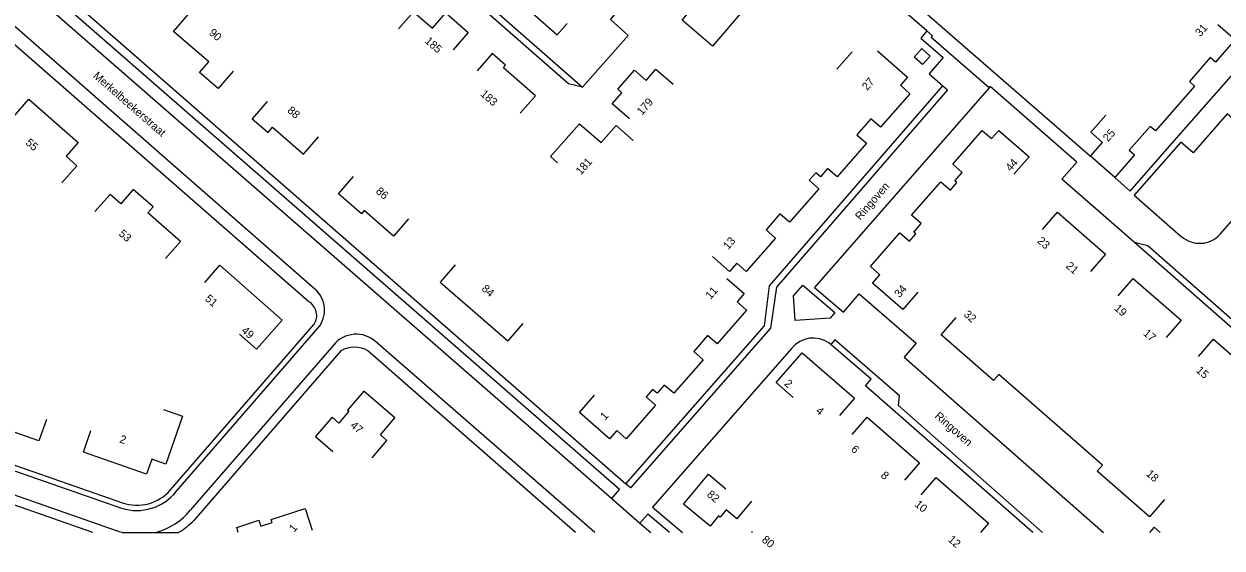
# Model space of a CAD drawing. Extents: x 191865 to 199936, y 328943 to 333393.
# Drawn here: x 195387.2 to 195649.2, y 329496.6 to 329611.2 of the extents above; entities that cross this region are included whole.
import ezdxf

# ---------------------------------------------------------------- set-up
doc = ezdxf.new("R2010")
doc.units = 0
for name, color, linetype in [('Level 2', 7, 'Continuous'), ('Level 3', 7, 'Continuous'), ('Level 39', 7, 'Continuous'), ('Level 40', 7, 'Continuous'), ('Level 8', 7, 'Continuous')]:
    doc.layers.add(name, color=color, linetype=linetype)

msp = doc.modelspace()

# ---------------------------------------------------------------- linework, layer by layer
at = {"layer": 'Level 2'}
for p, q in [((195568.32, 329605.06), (195565.02, 329601.3)), ((195496.35, 329545.64), (195493.08, 329541.86)), ((195546.44, 329500), (195546.58, 329500.17))]:
    msp.add_line(p, q, dxfattribs=at)
for points in [[(195545.16, 329614.94), (195537.79, 329606.35), (195531.17, 329612.02), (195533.14, 329614.3), (195529.75, 329617.21), (195535.2, 329623.53), (195545.16, 329614.94)], [(195432.96, 329600.88), (195429.7, 329597.08), (195425.64, 329600.57), (195427.62, 329602.86), (195419.96, 329609.52), (195423.24, 329613.29)], [(195469.13, 329610.1), (195472.42, 329613.86), (195476.57, 329610.25), (195479.47, 329613.58), (195484.37, 329609.3), (195481.08, 329605.54)], [(195648.3, 329611.04), (195652.08, 329607.76), (195647.8, 329602.85), (195646.67, 329603.83), (195642.09, 329598.58), (195643.22, 329597.59), (195634.66, 329587.79), (195633.53, 329588.78), (195628.93, 329583.54), (195630.07, 329582.56), (195625.8, 329577.61), (195620.48, 329582.26), (195623.08, 329585.24), (195620.56, 329587.5), (195623.85, 329591.26)], [(195573.86, 329605.32), (195580.45, 329599.55), (195578.88, 329597.76), (195580.94, 329595.9), (195574.51, 329588.57), (195572.43, 329590.39), (195569.4, 329586.92), (195571.48, 329585.1), (195565.05, 329577.76), (195562.96, 329579.56), (195561.39, 329577.77), (195560.41, 329578.63), (195558.97, 329576.99), (195561.06, 329575.15), (195554.64, 329567.82), (195552.55, 329569.65), (195549.53, 329566.18), (195551.61, 329564.36), (195545.19, 329557.03), (195543.1, 329558.86), (195541.53, 329557.01), (195537.77, 329560.31)], [(195581.87, 329603.93), (195583.55, 329605.79), (195585.39, 329604.13), (195583.71, 329602.28), (195581.87, 329603.93)], [(195495.76, 329591.7), (195499.07, 329595.45), (195492.09, 329601.6), (195492.54, 329602.13), (195489.61, 329604.69), (195486.31, 329600.95)], [(195519.65, 329590.4), (195515.88, 329593.68), (195517.98, 329596.09), (195517.08, 329596.88), (195520.73, 329601.07), (195523.29, 329598.83), (195525.42, 329601.27), (195529.19, 329597.98)], [(195385.02, 329590.94), (195388.31, 329594.71), (195399.11, 329585.27), (195396.46, 329582.25), (195398.78, 329580.18), (195395.5, 329576.42)], [(195440.41, 329594.24), (195437.15, 329590.45), (195440.61, 329587.47), (195441.59, 329588.61), (195448.35, 329582.72), (195451.64, 329586.49)], [(195503.91, 329580.84), (195502.4, 329582.16), (195508.72, 329589.35), (195513.42, 329585.23), (195516.71, 329588.99), (195520.47, 329585.7)], [(195582.7, 329552.52), (195579.43, 329548.74), (195572.82, 329554.47), (195574.4, 329556.28), (195572.33, 329558.11), (195578.76, 329565.5), (195580.85, 329563.68), (195582.26, 329565.26), (195581.81, 329565.67), (195583.42, 329567.51), (195581.33, 329569.34), (195587.75, 329576.67), (195589.83, 329574.85), (195591.24, 329576.47), (195590.79, 329576.85), (195592.43, 329578.71), (195590.34, 329580.53), (195596.74, 329587.88), (195598.85, 329586.1), (195600.42, 329587.9), (195607.02, 329582.12), (195603.72, 329578.36)], [(195471.3, 329568.56), (195468.02, 329564.79), (195461.63, 329570.35), (195461.03, 329569.66), (195456.03, 329574.03), (195459.32, 329577.79)], [(195418.2, 329559.85), (195421.48, 329563.62), (195414.31, 329569.87), (195415.46, 329571.18), (195411.12, 329574.95), (195408.4, 329571.84), (195406.05, 329573.9), (195402.76, 329570.14)], [(195609.96, 329566.23), (195613.24, 329569.99), (195623.76, 329560.82), (195620.47, 329557.05)], [(195426.77, 329554.64), (195430.07, 329558.39), (195443.7, 329546.42), (195438.08, 329540.04), (195434.33, 329543.34)], [(195481.49, 329558.5), (195478.22, 329554.72), (195493.08, 329541.86)], [(195540.97, 329555.48), (195544.74, 329552.2), (195543.17, 329550.4), (195545.25, 329548.57), (195538.81, 329541.22), (195536.73, 329543.04), (195533.71, 329539.58), (195535.79, 329537.76), (195529.35, 329530.4), (195527.26, 329532.22), (195525.71, 329530.41), (195524.69, 329531.22), (195523.28, 329529.61), (195525.37, 329527.78), (195518.94, 329520.43), (195516.88, 329522.24), (195515.28, 329520.45), (195508.72, 329526.24), (195512.02, 329529.99)], [(195626.52, 329551.75), (195629.8, 329555.53), (195640.33, 329546.38), (195637.05, 329542.61)], [(195636.68, 329507.2), (195633.4, 329503.42), (195621.95, 329513.37), (195623.08, 329514.68), (195600.42, 329534.48), (195599.25, 329533.19), (195587.79, 329543.19), (195591.08, 329546.96)], [(195644.08, 329538.45), (195647.37, 329542.22), (195657.88, 329533.04), (195654.59, 329529.27)], [(195555.46, 329529.48), (195551.69, 329532.78), (195557.38, 329539.28), (195568.83, 329529.33), (195565.55, 329525.56)], [(195392.14, 329524.7), (195390.49, 329519.98), (195377.74, 329524.43), (195379.39, 329529.15)], [(195463.35, 329516.32), (195466.61, 329520.1), (195465.17, 329521.34), (195468.36, 329525.03), (195461.55, 329530.9), (195457.96, 329526.74), (195458.28, 329526.47), (195456.06, 329523.9), (195454.6, 329525.19), (195450.97, 329520.97), (195454.77, 329517.71)], [(195417.75, 329526.83), (195421.9, 329525.39), (195418.26, 329514.93), (195415.2, 329516), (195414.03, 329512.73), (195400.24, 329517.52), (195401.88, 329522.24)], [(195568.38, 329521.39), (195571.66, 329525.15), (195583.09, 329515.18), (195579.8, 329511.42)], [(195546.32, 329506.83), (195543.13, 329502.98), (195540.82, 329504.89), (195539.49, 329503.29), (195539.11, 329503.61), (195537.26, 329501.38), (195531.47, 329506.17), (195536.9, 329512.71), (195540.75, 329509.52)], [(195583.44, 329508.23), (195586.73, 329511.99), (195598.15, 329502.01), (195596.39, 329500)], [(195434.1, 329500), (195433.76, 329501.03), (195438.62, 329502.64), (195439.03, 329501.32), (195441.48, 329502.13), (195441.28, 329502.79), (195448.71, 329505.22), (195450.26, 329500.47)]]:
    msp.add_lwpolyline(points, dxfattribs=at)
at = {"layer": 'Level 3'}
msp.add_lwpolyline([(195635.7, 329500), (195634.41, 329501.13), (195633.4, 329500)], dxfattribs=at)
at = {"layer": 'Level 8'}
for p, q in [((195391.77, 329621.5), (195518.86, 329510.59)), ((195419.24, 329509.27), (195450.67, 329545.49)), ((195420.54, 329508.93), (195451.52, 329544.66)), ((195454.99, 329541.04), (195423.68, 329504.91)), ((195456.55, 329539.68), (195424.35, 329502.6)), ((195507.81, 329500), (195462.44, 329539.68)), ((195512.04, 329500), (195464.12, 329541.73)), ((195349.54, 329527.09), (195408.76, 329506.47)), ((195515.79, 329507.37), (195521.93, 329502.03)), ((195408.68, 329500), (195421.12, 329500))]:
    msp.add_line(p, q, dxfattribs=at)
for points in [[(195691.02, 329521.33), (195689.8, 329519.75), (195688.1, 329517.49), (195686.51, 329515.72), (195685.6, 329514.72), (195630.1, 329563.41), (195614.18, 329577.23), (195617.47, 329580.98), (195598.54, 329597.5), (195598.28, 329597.18), (195585.59, 329608.2), (195585.91, 329608.6), (195584.71, 329609.67), (195574.48, 329618.59), (195580.82, 329625.88), (195550.56, 329652.17), (195549.2, 329653.35), (195529.92, 329670.3), (195528.53, 329668.65), (195520.61, 329675.4), (195526.11, 329681.73), (195527.64, 329680.42), (195539.55, 329694.04)], [(195643, 329686.6), (195595.56, 329632.52), (195597.06, 329631.08), (195582.97, 329614.84), (195620.48, 329582.26)], [(195449.53, 329550.43), (195347.25, 329639.78), (195348.48, 329641.2), (195327.74, 329659.22)], [(195450.86, 329553.21), (195367.48, 329626.12), (195329.19, 329659.59)], [(195466.11, 329636.77), (195468.84, 329632.91), (195509.35, 329597.37), (195506.32, 329598.07), (195456.67, 329641.62), (195462.59, 329648.21), (195461.55, 329658.53)], [(195509.35, 329597.37), (195519.39, 329608.67), (195515.52, 329612.12), (195550.56, 329652.17)], [(195471.39, 329638), (195475.08, 329634.16), (195503.82, 329608.83), (195506.02, 329611.3)], [(195393.28, 329614.18), (195515.79, 329507.37), (195517.45, 329509.4), (195390.04, 329620.54)], [(195584.71, 329609.67), (195583.37, 329608.1), (195588.23, 329603.86), (195585.15, 329600.27), (195588.17, 329597.64), (195589.22, 329596.76), (195551.8, 329553.61), (195550.51, 329544.66), (195519.86, 329509.7), (195518.86, 329510.59), (195549.18, 329545.17), (195550.25, 329553.89), (195588.17, 329597.64)], [(195625.8, 329577.61), (195629.13, 329574.62), (195639.26, 329586.18), (195654.52, 329603.47), (195675.06, 329585.57), (195652.62, 329559.9)], [(195598.28, 329597.18), (195560.12, 329553.51), (195566.43, 329548.16), (195569.85, 329552.14), (195582.32, 329541.36), (195579.72, 329538.3), (195623.28, 329500)], [(195648.8, 329565.17), (195662.51, 329580.77), (195650.35, 329591.53), (195642.93, 329583), (195640.23, 329585.34), (195630.04, 329573.7), (195640.33, 329564.72)], [(195686.51, 329515.72), (195632.98, 329562.68), (195630.1, 329563.41)], [(195564.54, 329548.07), (195563.53, 329546.86), (195555.9, 329546.29), (195555.49, 329551.7), (195557.58, 329554.08), (195564.54, 329548.07)], [(195555.15, 329540.26), (195524.69, 329505.47), (195531.26, 329500)], [(195607.85, 329500), (195571.27, 329532.06), (195572.47, 329533.47), (195563.27, 329541.41)], [(195609.95, 329500), (195578.51, 329527.73), (195578.71, 329529.87), (195564.58, 329542.12), (195563.67, 329541.07)], [(195311.71, 329533.62), (195337.47, 329524.56), (195337.71, 329524.99), (195339.51, 329524.16), (195407.39, 329500.4)], [(195402.31, 329500), (195312.93, 329531.2), (195302.09, 329500)], [(195343.06, 329528.16), (195348.78, 329526.14), (195408.58, 329505.28)], [(195528.41, 329500), (195523.63, 329503.97), (195521.93, 329502.03), (195524.31, 329500)]]:
    msp.add_lwpolyline(points, dxfattribs=at)
for centre, radius, start, end in [((195644.34, 329569.24), 6.04, 228.4665, 317.6279), ((195446.85, 329548.6), 6.11, 319.8265, 48.9464), ((195447.76, 329547.42), 3.49, 326.4906, 59.5851), ((195459.89, 329536.9), 6.42, 48.8383, 139.8766), ((195559.82, 329536.51), 5.99, 54.8366, 141.1884), ((195459.5, 329534.62), 5.86, 59.808, 120.1531), ((195411.87, 329515.9), 11.12, 252.798, 321.1547), ((195411.97, 329515.48), 9.56, 250.4141, 319.5114), ((195412.38, 329514.06), 14.54, 284.7255, 321.0119), ((195412.52, 329514.53), 15.02, 250.0624, 255.2143), ((195412.22, 329514.37), 16.9, 301.7964, 315.89)]:
    msp.add_arc(centre, radius, start, end, dxfattribs=at)

# ---------------------------------------------------------------- texts
at = {"layer": 'Level 39'}
for s, rotation, p in [('31', 48.5374, (195644.48, 329608.28)), ('90', 318.8987, (195427.54, 329609.03)), ('185', 318.7386, (195474.75, 329607.23)), ('27', 49.0541, (195571.62, 329596.5)), ('183', 318.7615, (195486.91, 329595.65)), ('179', 48.8126, (195522.39, 329591.08)), ('88', 318.8987, (195444.68, 329592.03)), ('25', 48.5602, (195624.31, 329585.29)), ('55', 318.8987, (195387.45, 329584.98)), ('181', 48.4001, (195509.02, 329578.02)), ('44', 48.853, (195603.01, 329578.81)), ('86', 318.8987, (195464.04, 329574.37)), ('53', 318.8759, (195407.81, 329565.08)), ('13', 49.0823, (195541.24, 329561.69)), ('23', 319.0313, (195608.68, 329563.5)), ('21', 319.0313, (195614.95, 329558.03)), ('84', 318.853, (195487.18, 329553.07)), ('11', 48.7439, (195537.39, 329550.83)), ('34', 48.8766, (195578.7, 329551.2)), ('51', 318.853, (195426.68, 329550.87)), ('32', 318.6746, (195592.6, 329547.44)), ('19', 318.7615, (195625.53, 329548.79)), ('49', 318.8766, (195434.63, 329543.89)), ('17', 318.8072, (195631.85, 329543.3)), ('15', 318.7615, (195643.42, 329535.19)), ('2', 318.7615, (195553.37, 329532.32)), ('4', 318.7615, (195560.25, 329526.34)), ('47', 318.853, (195458.46, 329523.16)), ('1', 48.7615, (195514.34, 329524.42)), ('2', 340.7887, (195407.99, 329519.71)), ('6', 318.7615, (195567.94, 329517.93)), ('18', 318.6518, (195632.49, 329512.58)), ('8', 318.7843, (195574.47, 329512.23)), ('82', 320.3469, (195536.44, 329508.04)), ('10', 318.8126, (195581.88, 329505.92)), ('1', 49.0541, (195446.32, 329499.92)), ('80', 320.3469, (195548.44, 329498.12)), ('12', 318.8126, (195589.17, 329498.2))]:
    msp.add_text(s, height=1.75, rotation=rotation, dxfattribs=at).set_placement(p)
at = {"layer": 'Level 40'}
for s, rotation, p in [('Merkelbeekerstraat', 318.9223, (195402.21, 329599.59)), ('Ringoven', 49.0541, (195570.14, 329568.14)), ('Ringoven', 318.6746, (195586.27, 329525.22))]:
    msp.add_text(s, height=1.75, rotation=rotation, dxfattribs=at).set_placement(p)

doc.saveas('drawing.dxf')
